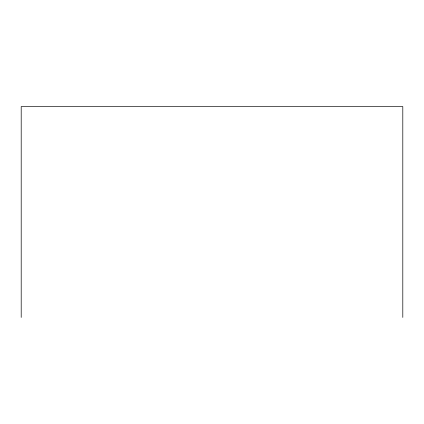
<?xml version="1.0" encoding="UTF-8"?>
<svg xmlns="http://www.w3.org/2000/svg" width="424" height="424" viewBox="0 0 424 424"><rect width="100%" height="100%" fill="white"/><g stroke="black" fill="none" stroke-linecap="round" stroke-linejoin="round"><path stroke-width="0.64" d="M402.8 317.428L402.8 106.572L21.2 106.572L21.2 317.428"/></g></svg>
